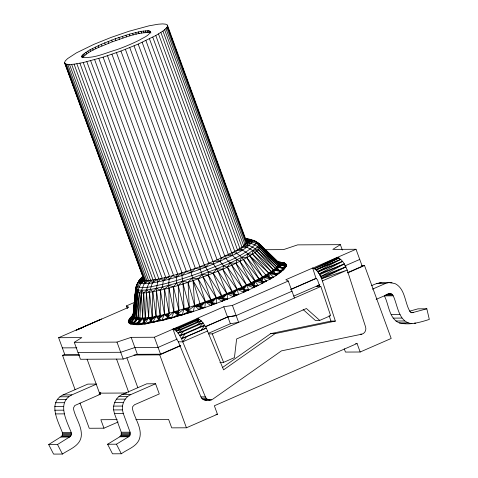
<?xml version="1.0" encoding="UTF-8"?>
<svg xmlns="http://www.w3.org/2000/svg" width="478" height="478" viewBox="0 0 478 478"><rect width="100%" height="100%" fill="white"/><g stroke="black" fill="none" stroke-linecap="round" stroke-linejoin="round"><path stroke-width="0.72" d="M133.619 313.783C132.233 316.675 127.638 318.987 128.486 322.65C138.118 327.896 151.424 321.831 161.624 320.583L164.516 314.357L164.552 289.202L162.347 286.973L163.321 280.735L164.689 277.724C184.305 272.813 203.407 265.917 221.858 257.672C230.665 252.623 242.716 249.624 248.154 240.554L247.281 239.317L244.814 238.701L251.446 239.759L252.33 240.769L256.316 242.226L260.48 244.82L279.439 263.199L278.56 262.792L260.892 245.513C257.14 241.444 251.834 238.982 246.242 238.934L247.479 242.316M48.684 444.54L61.656 436.432L62.54 434.598L62.367 432.53C58.185 421.482 47.436 402.601 63 394.93L87.815 384.103L96.652 384.061L71.837 394.888C56.273 402.56 67.022 421.441 71.204 432.488L71.377 434.556L70.493 436.39L57.521 444.498L48.684 444.54L53.584 454.1L62.421 454.058C69.322 449.32 79.635 446.171 81.212 436.695C82.425 427.129 75.877 418.758 73.696 409.807L73.493 407.931L74.795 405.529L100.38 394.236L99.884 392.88M113.609 409.927C112.975 403.749 116.154 397.26 121.914 394.643L146.734 383.816L155.571 383.768L159.294 393.944L134.473 404.77L132.645 406.724L132.615 409.521C134.999 419.463 143.591 429.818 138.847 440.358C135.316 447.229 127.196 449.44 121.34 453.765L112.503 453.813L107.598 444.247L119.811 436.784L121.137 435.297L121.281 432.243L114.469 413.619L113.609 409.927L122.446 409.885L123.306 413.578L130.118 432.196L129.974 435.255L128.648 436.737L116.435 444.205L107.598 444.247M122.446 409.885C121.812 403.707 124.997 397.218 130.751 394.601L155.571 383.768M142.91 276.272L138.961 280.855L138.829 282.05L139.713 283.06L144.266 283.795L152.321 283L157.543 279.283L149.005 280.496L145.025 280.52C144.422 284.918 141.249 288.521 141.363 293.104L137.927 318.211L133.135 323.486L133.601 324.58L137.306 323.803L138.554 324.55L142.88 323.451L144.971 323.869L149.835 322.459L152.715 322.531L156.043 316.239L156.467 291.072C155.732 286.985 158.588 283.263 157.543 279.283L164.689 277.724M154.382 279.845L152.321 283L163.321 280.735L168.626 276.732C169.833 280.419 167.993 284.267 168.931 288.061L169.11 313.204L168.298 314.315L167.79 317.637L166.458 319.382L161.624 320.583L158.015 320.846L152.715 322.531L150.719 321.377L148.682 317.523L146.423 292.763C146.543 288.144 148.126 283.484 151.526 280.251L152.321 283L149.459 292.351L148.682 317.523L144.971 323.869L143.896 322.351L142.599 318.187L141.363 293.104L137.778 292.805L136.565 292.416L135.346 291.174C135.441 285.611 138.596 280.676 142.438 276.858L143.92 280.921M166.458 319.382L187.693 313.293L188.195 311.781L187.974 308.669L189.282 307.348L216.343 297.884L241.958 287.272L262.583 276.977L271.343 271.552L275.376 268.421L278.495 264.633L278.56 262.792L260.48 244.82L256.829 242.262M187.693 313.293C213.296 305.107 238.51 295.488 262.476 283.269L262.583 276.977L249.827 255.85C246.989 252.45 243.087 249.952 238.737 249.026M257.457 242.824L260.892 245.513C259.913 250.723 253.645 252.928 249.827 255.85C239.669 261.83 228.89 266.658 218.022 271.199C194.863 280.389 171.16 289.065 146.423 292.763L145.467 317.936L143.896 322.351L141.584 324.293M148.843 283.484L149.005 280.496L144.266 283.795L146.836 280.586M204.53 264.932L208.378 272.191L208.205 275.107L216.343 297.884L216.349 303.393L212.591 304.289L210.595 305.52L205.48 301.887L193.076 280.61L190.65 270.004M146.423 292.763L141.363 293.104L139.767 320.105L138.423 322.692L133.601 324.58L136.039 318.892L137.778 292.805C138.106 288.073 140.466 283.759 143.597 280.287L145.025 280.52L141.028 283.526M137.007 285.503L135.967 287.105L133.213 316.352L132.639 317.29L133.117 315.205L131.994 318.617L133.039 315.504L135.818 288.395L136.863 284.464L139.923 279.373L142.438 276.858L141.691 278.668L141.924 279.361C139.636 283.454 136.326 287.457 136.565 292.416L134.778 317.595L135.196 321.162L130.225 323.941L130.625 322.495L134.778 317.595L137.778 292.805M135.417 293.713L135.525 292.255M276.72 261.52L282.928 262.631L285.491 263.599L286.149 264.322L286.208 266.228L284.583 268.72L282.11 267.925L278.495 264.633L258.735 243.696L258.586 244.987L257.546 246.588L255.222 248.811L247.903 253.812L241.647 257.331L230.163 262.996L216.767 268.839L192.341 278.053L188.051 282.301L189.282 307.348C171.584 311.967 153.33 319.776 134.778 317.595L133.655 317.954L135.752 291.873L136.774 289.495L135.818 288.395L133.039 315.504L133.655 317.954L132.77 320.206L130.225 323.941L133.135 323.486L131.713 324.341M157.035 321.628L158.744 319.794L160.148 315.366L160.387 290.206L162.347 286.973L176.639 283.096L192.341 278.053L198.131 278.841L210.923 299.915L212.591 304.289M135.346 291.174L132.77 320.206L128.486 322.65L130.625 322.495L129.144 323.373M133.039 315.504L133.589 310.843M133.715 309.38L135.967 287.105M129.956 319.388L128.433 320.744L131.086 319.8L129.825 320.852L128.433 320.744L133.272 314.506L133.637 310.808M133.78 309.326L134.073 306.368M134.294 304.145L134.587 301.182M134.802 298.965L135.023 296.742M135.31 293.785L135.531 291.562M136.158 317.984L139.379 293.032L141.709 290.283L143.717 293.014L142.599 318.187L145.079 319.776L145.252 318.862L142.599 318.187L139.976 319.19L137.927 318.211L136.039 318.892L133.792 317.045L136.565 292.416L138.196 289.991C146.352 290.893 154.43 288.652 162.347 286.973M248.411 241.211L247.915 239.86L252.33 240.769L252.199 241.964C244.067 251.715 230.94 255.646 219.94 261.293C201.591 269.174 182.71 275.896 163.321 280.735L160.99 278.578L157.925 281.954M229.422 254.075L232.392 255.503L237.136 259.644L235.869 263.264L248.841 289.913L245.555 290.857L243.774 289.65L227.325 267.214L223.656 265.917L219.94 261.293L213.475 261.329L213.576 263.987L218.022 271.199L226.972 293.695L227.689 298.983L224.033 299.927L208.205 275.107L202.236 274.521L198.131 278.841L205.48 301.887L204.817 307.587L201.041 308.4L199.057 309.577L194.63 305.615L188.051 282.301L182.566 281.273L178.234 285.402L178.897 310.509L177.679 314.948L176.746 316.585M270.972 277.897L268.319 277.132L266.455 275.752L249.827 255.85L273.476 277.109L270.972 277.897L270.142 279.092L268.319 277.132L268.767 273.273L252.533 254.171L247.903 253.812L246.791 257.612L259.01 278.937L261.317 281.082L263.719 281.984C271.408 279.11 278.602 274.378 284.583 268.72L283.741 267.985L276.816 267.029L258.467 249.725C253.722 248.757 250.167 244.736 245.071 244.7M148.688 323.277L150.719 321.377L152.207 316.956L152.817 291.789L156.497 288.294L160.387 290.206L164.516 314.357L167.79 317.637L171.506 318.049C178.736 315.647 185.954 313.389 193.333 311.483L194.63 305.615L193.076 280.61L200.288 304.617L201.041 308.4M82.174 57.724L81.863 55.956L83.184 54.307L90.019 49.772L101.366 44.275L115.258 38.76L129.293 34.189L141.046 31.351L148.485 30.735L150.152 31.309L150.839 32.94M150.427 31.805C148.676 36.065 143.304 37.571 139.69 39.949C132.334 43.695 124.68 46.814 116.931 49.64C105.698 52.777 93.843 58.937 82.037 57.097L81.762 56.595M177.063 274.366L176.525 277.15L176.639 283.096L178.234 285.402L184.024 308.985L182.154 314.996L177.679 314.948L171.506 318.049L167.234 318.647L161.624 320.583L158.744 319.794L156.043 316.239L152.817 291.789L150.433 289.423M133.147 315.139L132.902 316.394L133.792 317.045M144.458 280.974L64.578 62.648L65.301 60.891L67.565 58.633L76.402 52.879L93.999 44.311L111.249 37.362L129.084 31.237L148.933 25.848L158.087 24.229L162.628 23.9L165.758 24.187L167.378 25.089L247.03 242.746M64.805 63.317L66.424 64.213L69.555 64.5L74.102 64.177L83.256 62.552L103.105 57.169L120.94 51.044L138.184 44.096L155.786 35.521L162.932 31.07L165.944 28.578L167.443 26.565L167.378 25.089M208.378 272.191L213.164 273.165L226.972 293.695L233.216 296.73L235.164 295.392L238.6 294.46L237.13 289.417L227.325 267.214L230.163 262.996L235.869 263.264L253.089 285.276L253.639 287.66L255.138 280.962L243.433 259.44C240.769 256.023 237.261 252.94 232.822 252.33L232.392 255.503L225.753 255.855L225.945 258.592L230.163 262.996L246.588 285.139L253.639 287.66L255.204 286.328L258.198 285.444L239.789 261.329L237.136 259.644M145.252 318.862L143.717 293.014L146.662 289.949L149.459 292.351L152.207 316.956L151.711 318.826L148.682 317.523L145.079 319.776M223.656 265.917L222.754 269.21L232.123 291.562L235.164 295.392M168.931 288.061L173.914 311.919L177.864 313.843L184.024 308.985L188.213 310.73L193.333 311.483L188.195 311.781L182.154 314.996L177.864 313.843L177.894 312.582L178.897 310.509L173.502 286.788L168.704 285.348L164.552 289.202L169.11 313.204L168.131 316.49L171.506 318.049L173.914 311.919L173.502 286.788L176.639 283.096M250.986 283.03L239.789 261.329L241.647 257.331L246.791 257.612L262.583 276.977L266.467 281.148L262.476 283.269L261.317 281.082L262.583 276.977L266.455 275.752L268.767 273.273L271.988 272.197L273.547 269.933L276.045 269.048L276.816 267.029L278.543 266.377L280.658 267.561L284.583 268.72L279.522 270.697L276.804 269.604L256.865 251.099L255.222 248.811M169.194 279.23L172.761 275.609L176.525 277.15L181.503 273.01L183.092 283.902L189.282 307.348L188.213 310.73L194.63 305.615L200.288 304.617L205.48 301.887L211.216 300.728L216.343 297.884L222.043 296.599L226.972 293.695L232.577 292.309L237.13 289.417L242.412 288.019L246.588 285.139L251.536 283.735L255.138 280.962L259.59 279.624L262.583 276.977L267.142 276.362L268.767 273.273L272.711 272.783L276.463 275.22L276.816 274.139L279.074 273.428L275.31 273.966L273.966 273.5L268.767 273.273L270.142 279.092L262.583 276.977L260.235 280.257L255.138 280.962L252.121 284.398L246.588 285.139L242.926 288.712L237.13 289.417L233.025 293.032L226.972 293.695L222.413 297.358L216.343 297.884L211.515 301.51L205.48 301.887L200.503 305.43L194.63 305.615L200.957 307.581L204.817 307.587L194.63 305.615M137.222 284.852L137.879 282.904L138.781 282.038M151.711 318.826L156.043 316.239L159.503 317.29L160.148 315.366L156.467 291.072M169.11 313.204L168.292 315.193L164.516 314.357L159.503 317.29M132.508 316.352L133.015 315.122M221.702 295.81L213.164 273.165L216.767 268.839L222.754 269.21L237.13 289.417L243.816 292.183L243.774 289.65L246.588 285.139L253.089 285.276L255.138 280.962L261.317 281.082M282.779 264.095L283.872 264.083L284.416 263.037L276.995 261.55L277.975 262.093L280.198 264.77L286.208 266.228L282.11 267.925L285.605 267.405L283.741 267.985M131.994 318.617L133.213 316.352L133.404 318.862L134.778 317.595L135.8 319.806L137.927 318.211L139.379 293.032L138.196 289.991L136.774 289.495M189.282 307.348L188.105 309.511L184.024 308.985L183.092 283.902M141.428 278.465L142.074 277.324L139.923 279.373M142.187 280.024L141.691 278.668L138.829 282.05L136.72 285.725L137.652 286.788C145.868 288.873 154.43 285.814 162.532 284.338C175.707 281.106 188.613 276.882 201.346 272.221C219.695 264.167 241.993 258.21 256.172 243.487L256.316 242.226L255.383 241.163L252.635 240.559M131.438 319.22L133.213 316.352L128.486 322.65L131.868 321.407M149.5 30.951L150.122 32.641C137.055 32.044 124.519 37.834 112.294 41.783C102.155 46.33 90.33 49.449 82.479 57.653L81.863 55.956M172.97 329.115C177.23 330.537 179.441 334.97 181.455 338.651L206.287 328.087C204.315 324.556 202.057 320.81 198.4 318.814L178.993 327.281L172.97 329.115L176.699 339.29L178.366 341.836L182.781 341.812L186.528 336.709L206.287 328.087L223.573 369.853L275.119 333.608L335.353 321.091L322.369 280.915C320.553 275.955 318.252 269.598 312.672 268.015L285.844 279.72L288.264 281.046L294.472 298.003M201.328 329.987L204.733 325.357L199.738 327.024L179.865 335.693L183.468 331.469L203.031 322.931L199.738 327.024M213.576 263.987L209.053 263.145L205.827 267.088L199.929 266.682L200.163 269.234L203.186 277.001L216.343 297.884L222.061 301.206L223.519 299.27L227.689 298.983L216.343 297.884L211.939 302.622L205.48 301.887L200.778 306.595M314.476 268.558L316.042 269.771L338.986 257.995L314.476 268.558L337.402 257.385C342.684 259.387 345.11 265.254 347.213 270.082L365.592 326.982C366.56 329.892 364.911 333.501 361.81 334.182L281.44 350.882L212.662 399.25C210.153 401.084 206.43 399.71 205.373 396.877L181.455 338.651L185.076 333.937L204.733 325.357M132.77 320.206L134.778 317.595L130.225 323.941L134.336 322.381M222.987 298.409L226.972 293.695L238.6 294.46L234.441 294.818L233.216 296.73L233.736 294.03L237.13 289.417L248.841 289.913L244.64 290.373L243.816 292.183L245.555 290.857M210.595 305.52L212.298 303.548L216.349 303.393L211.939 302.622M158.744 319.794L152.715 322.531L151.323 320.17L156.043 316.239L159.222 318.617L164.516 314.357L168.131 316.49L173.914 311.919L177.894 312.582L177.834 311.722L178.897 310.509M142.564 279.905L139.713 283.06L143.597 280.287L141.924 279.361L138.829 282.05M129.783 321.222L128.486 322.65L129.825 320.852L128.247 321.772M135.196 321.162L137.927 318.211L139.767 320.105L142.599 318.187L144.607 321.132L144.971 323.869L150.719 321.377M201.28 320.941L181.789 329.444L178.109 333.118L197.982 324.448L201.28 320.941L196.177 322.417L176.304 331.087L180.14 327.968L199.571 319.489L196.177 322.417M199.057 309.577L200.957 307.581M263.719 281.984L262.476 283.269L255.138 280.962M130.751 318.593L130.058 318.252L131.486 316.806M181.999 275.471L186.038 271.552L191.021 272.496L195.287 268.373L200.163 269.234M144.607 321.132L148.682 317.523L151.837 317.924M141.691 278.668L138.961 280.855L141.858 277.832L142.85 280.538M131.348 317.804L130.058 318.252L131.187 317.392M222.796 367.319L270.703 333.632L330.931 321.114L335.353 321.091M129.036 319.567L130.811 318.378M222.061 301.206L224.033 299.927M130.058 318.252L131.755 317.165M180.409 345.54L160.566 354.198L137.365 354.312L123.193 359.062L80.477 359.271L74.275 342.314L81.816 337.593L58.621 337.707L64.829 354.664L79.324 354.592M342.35 250.084L340.366 244.658L332.819 249.379L356.014 249.265L362.222 266.222L347.853 272.496M135.889 324.646L138.423 322.692L138.554 324.55L143.896 322.351M128.433 320.744L131.402 318.969M180.14 327.968L174.554 329.724L194.427 321.055L198.4 318.814L196.966 318.491L223.794 306.786L232.422 305.406L288.264 281.046M174.554 329.724L178.993 327.281M76.104 330.208L128.791 307.252L126.371 305.926L134.545 302.365M317.655 271.582L319.214 273.894L342.541 261.388L317.655 271.582L316.042 269.771L340.73 259.357L317.786 271.522M319.214 273.894L320.654 276.583L344.291 263.964L319.435 273.798M133.272 314.506L133.78 314.261M282.235 264.101L284.416 263.037L282.384 262.966M320.654 276.583L321.521 277.551L321.58 278.716L345.881 266.921L320.971 276.445M167.79 317.637L161.624 320.583L159.222 318.617M252.33 240.769L248.154 240.554C252.468 242.316 257.899 242.985 260.486 247.347L278.495 264.633L280.198 264.77L278.56 262.792L283.018 265.72L286.149 264.322L278.56 262.792L277.551 261.926M76.785 329.91L100.553 319.501M58.621 337.707L101.599 318.957M75.112 389.701L62.54 355.345L64.572 354.461M74.275 342.314L116.985 342.105L131.157 337.354L154.358 337.241L197.336 318.491M313.042 268.015L356.014 249.265M314.62 268.624L338.986 257.995M316.37 269.986L340.73 259.357M318.175 272.018L342.541 261.388M319.931 274.593L344.291 263.964M205.14 326.725L227.516 316.962L236.144 315.582L291.986 291.221M290.923 289.304L316.012 278.357L317.517 279.869L319.776 286.579M177.242 339.051L158.081 347.41L134.886 347.53L120.713 352.28L77.998 352.489M205.301 326.815L227.887 316.962L236.144 315.582M290.618 289.596L316.627 278.25M344.686 266.007L359.743 259.44M321.521 277.551L345.881 266.921M182.781 341.812L207.625 330.973M322.369 280.915L347.213 270.082L321.975 278.543M208.468 333.297L230.366 323.743L238.624 322.363L232.422 305.406M293.785 296.079L319.794 284.733M133.971 354.999L159.748 354.867L180.744 345.708M319.806 285.043L316.424 286.519L320.84 286.501L330.615 315.665L319.758 320.403L315.337 320.427L303.106 309.535M347.578 272.932L364.511 265.541L391.195 338.466L360.173 351.999L345.445 352.071L344.25 348.809M208.575 333.889L212.256 333.871L320.84 286.501M87.11 359.241L99.52 393.155L100.846 392.575M371.615 285.707C378.785 281.751 387.676 281.667 395.378 283.765C404.997 288.885 404.747 301.767 409.341 310.389L410.518 312.02L412.317 312.684L426.83 308.8L429.316 319.412C419.72 322.501 409.419 325.393 399.327 322.913C388.817 318.396 389.044 304.701 384.378 295.876L393.215 295.828C397.821 305.269 398.389 322.399 411.934 323.63M372.404 289.178L385.149 283.615L388.53 282.677M219.898 362.378L223.579 362.36L234.441 357.622L236.61 338.98L306.416 308.525L319.758 320.403M376.126 299.353L389.719 293.558L392.181 294.317L393.215 295.828M79.987 403.026L89.225 428.264L103.953 428.192L118.114 422.014M360.173 351.999L357.066 343.521L214.353 405.774L217.46 414.253L186.432 427.792L171.704 427.864L168.603 419.385L135.842 419.547M76.785 329.934L82.891 327.484M181.455 338.651L186.528 336.709M259.674 248.47L276.816 267.029L279.522 270.697L281.106 270.811L281.309 271.737L275.31 273.966L273.547 269.933L256.865 251.099L252.85 250.615L246.899 247.162L243.32 246.039L249.086 245.495L246.433 243.469C251.422 242.633 256.22 245.005 259.674 248.47L278.543 266.377L278.495 264.633L279.421 264.244L260.892 246.361L258.586 244.987M179.865 335.693L185.076 333.937M281.106 270.811L283.149 270.166L279.522 270.697L281.309 271.737L273.547 269.933L252.85 250.615L252.533 254.171L272.711 272.783L273.547 269.933L276.804 269.604L276.816 267.029L279.313 266.915L278.495 264.633L286.208 266.228L283.018 265.72M286.388 265.2L284.667 265.732L286.149 264.322L284.44 264.143M178.109 333.118L183.468 331.469M194.427 321.055L199.571 319.489M283.872 264.083L285.491 263.599M197.982 324.448L203.031 322.931M176.304 331.087L181.789 329.444M409.431 311.226L417.993 308.842L426.83 308.8M178.366 341.836L200.957 396.901C201.877 399.202 204.512 400.684 206.938 399.919M269.574 277.652L273.476 277.109M262.458 281.661L266.467 281.148M253.089 285.276L254.105 285.928L258.198 285.444M403.097 323.678L405.643 323.379M279.755 262.524L281.034 262.398L279.893 262.362M187.974 308.669L184.024 308.985L188.195 311.781M279.696 262.5L281.034 262.398M245.584 239.114L250.131 239.299M246.899 247.162L241.205 247.484L242.334 250.114L235.935 250.645L236.55 253.358M177.834 311.722L173.914 311.919L177.679 314.948M247.915 239.86L251.446 239.759L246.242 238.934M282.408 263.073L284.416 263.037L282.558 263.067M164.516 314.357L168.298 314.315M340.366 244.658L297.651 244.867L283.478 249.624L264.627 249.713M361.565 265.559L364.511 265.541M389.809 282.737L392.02 282.725M376.311 283.663L385.149 283.615M389.116 293.576L390.592 293.57M387.748 293.845L391.434 293.827M386.29 294.346L392.181 294.317M385.423 295.034L392.791 294.998M411.062 312.588L413.267 312.576M410.841 312.69L412.317 312.684M391.195 314.494L400.032 314.452M393.113 318.127L401.956 318.079M395.904 321.013L404.741 320.965M399.327 322.913L408.164 322.871M414.277 323.2L415.752 323.188M270.703 333.632L275.119 333.608M360.334 334.188L361.81 334.182M355.596 343.527L357.066 343.521M62.343 347.882L76.844 347.811M62.54 355.345L79.479 355.262M99.52 393.155L126.766 393.024M98.904 394.242L100.38 394.236M63 394.93L71.837 394.888M121.914 394.643L130.751 394.601M59.953 396.794L68.79 396.752M118.873 396.507L127.71 396.459M200.957 396.901L205.373 396.877M201.722 398.222L206.143 398.198M57.456 399.453L66.293 399.411M116.375 399.166L125.212 399.124M202.803 399.255L207.219 399.232M204.1 399.913L211.36 399.895M205.522 400.14L209.938 400.116M55.675 402.733L64.512 402.691M114.595 402.446L123.432 402.398M54.731 406.402L63.568 406.36M113.65 406.115L122.488 406.067M54.689 410.214L63.526 410.172M55.55 413.912L64.393 413.87M114.469 413.619L123.306 413.578M215.984 414.265L217.46 414.253M117.23 419.636L100.852 419.714L103.953 428.192M62.367 432.53L71.204 432.488M121.281 432.243L130.118 432.196M62.588 433.552L71.431 433.504M121.508 433.259L130.345 433.217M62.54 434.598L71.377 434.556M121.46 434.305L130.297 434.263M62.224 435.583L71.061 435.542M121.137 435.297L129.974 435.255M61.656 436.432L70.493 436.39M120.576 436.145L129.413 436.103M60.897 437.071L69.734 437.029M119.811 436.784L128.648 436.737M379.693 282.719L381.091 282.743M262.583 276.977L268.319 277.132M156.043 316.239L159.574 316.394M246.893 239.024L244.814 238.701M284.846 264.25L286.149 264.322L282.122 263.928M281.309 271.737L278.112 270.285L273.547 269.933L273.966 273.5M251.446 239.759L247.281 239.317L248.022 241.348M276.816 274.139L275.31 273.966L276.463 275.22L268.767 273.273M247.98 241.39L252.199 241.964L247.407 242.364L251.237 243.445M280.658 267.561L278.495 264.633L286.208 266.228M216.343 297.884L223.519 299.27M284.583 268.72L276.816 267.029L278.112 270.285M225.945 258.592L221.858 257.672L219.94 261.293L217.753 259.5M205.48 301.887L212.298 303.548M254.105 285.928L255.204 286.328M280.222 263.539L278.56 262.792L281.554 265.386M277.652 261.866L280.927 263.462M280.777 263.79L277.628 261.92L279.439 263.199M254.003 240.673L256.351 242.095M257.773 242.597L277.975 262.093M264.812 249.94L265.876 250.95M274.348 259.022L275.406 260.032M259.668 244.276L270.697 255.264M274.372 258.933L275.943 260.498M148.682 317.523L151.323 320.17M260.892 245.513L278.734 263.641M277.855 265.762L260.486 247.347L257.546 246.588L258.467 249.725L275.376 268.421M254.882 252.581L271.343 271.552M243.433 259.44L259.01 278.937M218.022 271.199L232.123 291.562M116.435 444.205L121.34 453.765M57.521 444.498L62.421 454.058M231.705 265.23L241.958 287.272M212.256 333.871L223.579 362.36M168.041 28.065L168.812 30.162M169.326 31.56L170.604 35.061M171.375 37.159L172.654 40.66M173.167 42.058L173.932 44.161M175.211 47.657L175.982 49.76M176.496 51.158L177.774 54.659M178.545 56.757L179.824 60.258M180.337 61.656L181.102 63.753M182.387 67.255L183.152 69.358M183.666 70.756L184.944 74.251M185.715 76.355L186.994 79.85M187.507 81.254L188.278 83.351M189.557 86.853L190.322 88.95M190.836 90.348L192.12 93.849M192.885 95.953L194.164 99.448M194.677 100.846L195.448 102.949M196.213 105.046L197.498 108.548M198.006 109.946L199.29 113.447M200.055 115.545L201.34 119.046M201.847 120.444L202.618 122.547M203.389 124.644L204.668 128.146M205.181 129.544L205.946 131.641M207.225 135.143L207.996 137.24M209.023 140.042L209.788 142.139M210.559 144.242L211.838 147.738M212.351 149.142L213.116 151.239M214.401 154.741L215.166 156.838M216.193 159.634L216.958 161.737M217.729 163.834L219.008 167.336M219.522 168.734L220.292 170.837M221.571 174.333L222.336 176.436M223.363 179.232L224.134 181.335M224.899 183.433L226.178 186.934M226.691 188.332L227.462 190.429M228.741 193.931L229.512 196.028M230.533 198.83L231.304 200.927M232.069 203.031L232.84 205.128M233.862 207.93L234.632 210.027M235.911 213.529L236.682 215.626M237.703 218.428L238.474 220.525M239.239 222.623L240.01 224.726M241.037 227.522L241.802 229.625M243.081 233.121L243.852 235.224M244.879 238.02L245.644 240.123M167.443 26.565L246.839 243.523M166.888 27.509L246.027 243.768M165.944 28.578L245.083 244.838M164.623 29.767L243.762 246.027M162.932 31.07L242.071 247.323M160.883 32.468L240.022 248.727M158.493 33.956L237.632 250.215M155.786 35.521L234.925 251.781M152.769 37.159L231.908 253.412M150.152 31.309L150.773 33.006M148.485 30.735L149.106 32.432M147.116 30.67L147.738 32.361M149.477 38.843L228.615 255.097M145.408 30.747L146.029 32.444M143.376 30.98L143.998 32.671M145.933 40.57L224.815 256.124M141.046 31.351L141.667 33.048M138.447 31.865L139.062 33.562M142.157 42.327L221.296 258.58M135.597 32.516L136.218 34.213M138.184 44.096L217.323 260.349M132.537 33.293L133.153 34.99M134.049 45.864L212.931 261.418M129.293 34.189L129.914 35.886M125.905 35.199L126.527 36.896M129.771 47.621L208.91 263.88M227.887 316.962L230.366 323.743M223.794 306.786L227.516 316.962M122.41 36.304L123.031 38.001M125.391 49.353L204.273 264.908M118.849 37.499L119.47 39.19M120.94 51.044L200.079 267.298M115.258 38.76L115.879 40.457M116.447 52.682L195.335 268.242M111.673 40.086L112.294 41.783M108.136 41.461L108.757 43.151M111.96 54.259L191.098 270.518M104.688 42.859L105.309 44.556M107.496 55.759L186.635 272.012M101.366 44.275L101.987 45.972M103.105 57.169L182.243 273.428M98.199 45.691L98.821 47.382M95.236 47.089L95.857 48.78M98.809 58.477L177.947 274.736M92.499 48.451L93.12 50.148M94.644 59.684L173.526 275.238M90.019 49.772L90.641 51.469M87.827 51.032L88.448 52.729M90.647 60.772L169.529 276.326M85.938 52.216L86.56 53.912M84.385 53.309L85.006 55.006M86.841 61.728L165.98 277.987M83.184 54.307L83.799 56.004M82.336 55.191L82.957 56.888M83.256 62.552L162.138 278.112M79.922 63.239L159.06 279.499M76.862 63.783L156.001 280.042M74.102 64.177L153.241 280.431M71.658 64.416L150.797 280.676M69.555 64.5L148.694 280.759M67.81 64.434L146.949 280.694M66.424 64.213L145.82 281.172M68.33 71.634L69.101 73.737M75.5 91.232L76.271 93.329M78.828 100.332L79.599 102.429M82.67 110.83L83.441 112.928M86.004 119.924L86.769 122.027M89.846 130.422L90.611 132.526M93.174 139.522L93.939 141.619M97.016 150.02L97.781 152.118M100.344 159.12L101.115 161.217M104.186 169.618L104.957 171.716M107.514 178.712L108.285 180.815M111.356 189.21L112.127 191.314M114.684 198.31L115.455 200.407M121.86 217.908L122.625 220.005M129.03 237.5L129.795 239.603M136.2 257.098L136.971 259.196M143.37 276.696L144.141 278.794M65.426 63.837L144.816 280.795M64.578 62.648L144.487 281.004M154.358 337.241L160.566 354.198M159.748 354.867L186.432 427.792M126.371 305.926L127.363 308.639M131.157 337.354L137.365 354.312M126.885 357.807L137.778 387.568M116.985 342.105L123.193 359.062M116.566 359.098L128.725 392.319M203.186 277.001L210.923 299.915M329.109 315.474L330.931 321.114M312.672 268.015L316.012 278.357M139.223 321.467L138.554 324.55L142.599 318.187L139.223 321.467L133.601 324.58L137.927 318.211L139.223 321.467"/></g></svg>
